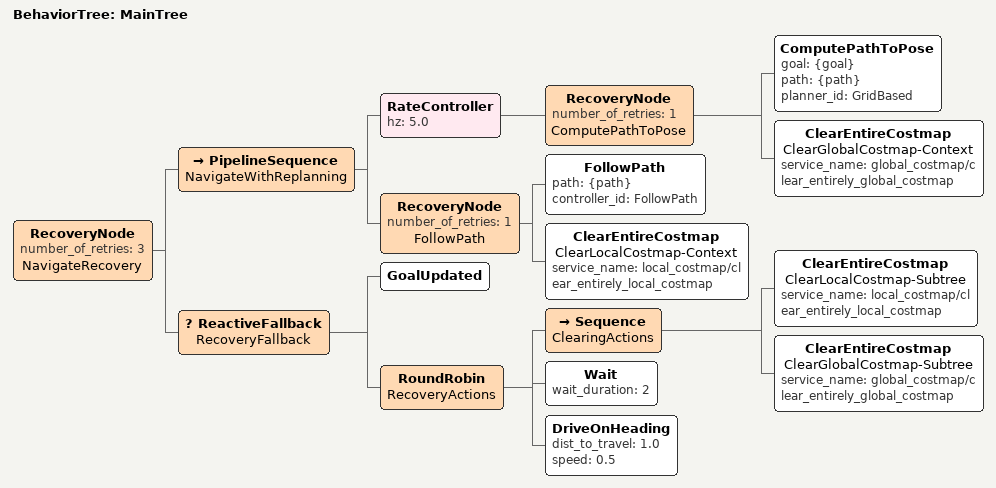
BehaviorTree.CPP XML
<!--
  JUNO Behavior Tree — navigate to single pose
  Ackermann vehicle: no Spin, no BackUp (no reverse gear)
  Recovery: clear costmaps → wait → drive forward slowly
-->
<root main_tree_to_execute="MainTree">
  <BehaviorTree ID="MainTree">
    <RecoveryNode number_of_retries="3" name="NavigateRecovery">
      <PipelineSequence name="NavigateWithReplanning">
        <!-- Replan at 5 Hz → every ~1.4 m at 20 km/h; critical for obstacle avoidance -->
        <RateController hz="5.0">
          <RecoveryNode number_of_retries="1" name="ComputePathToPose">
            <ComputePathToPose goal="{goal}" path="{path}" planner_id="GridBased"/>
            <ClearEntireCostmap name="ClearGlobalCostmap-Context" service_name="global_costmap/clear_entirely_global_costmap"/>
          </RecoveryNode>
        </RateController>
        <RecoveryNode number_of_retries="1" name="FollowPath">
          <FollowPath path="{path}" controller_id="FollowPath"/>
          <ClearEntireCostmap name="ClearLocalCostmap-Context" service_name="local_costmap/clear_entirely_local_costmap"/>
        </RecoveryNode>
      </PipelineSequence>
      <ReactiveFallback name="RecoveryFallback">
        <GoalUpdated/>
        <RoundRobin name="RecoveryActions">
          <Sequence name="ClearingActions">
            <ClearEntireCostmap name="ClearLocalCostmap-Subtree" service_name="local_costmap/clear_entirely_local_costmap"/>
            <ClearEntireCostmap name="ClearGlobalCostmap-Subtree" service_name="global_costmap/clear_entirely_global_costmap"/>
          </Sequence>
          <Wait wait_duration="2"/>
          <DriveOnHeading dist_to_travel="1.0" speed="0.5"/>
        </RoundRobin>
      </ReactiveFallback>
    </RecoveryNode>
  </BehaviorTree>
</root>
